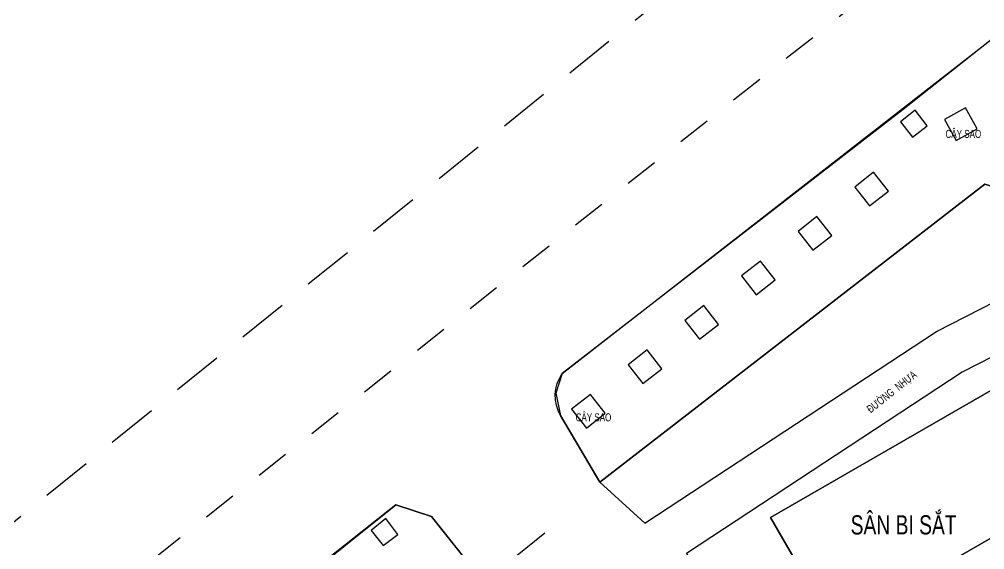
# Model space of a CAD drawing. Header units: millimetres. Extents: x 100 to 288, y -65 to 177.
# Drawn here: x 132.469 to 135.342, y 165.963 to 167.542 of the extents above; entities that cross this region are included whole.
import ezdxf

# ---------------------------------------------------------------- set-up
doc = ezdxf.new("R2010")
doc.units = ezdxf.units.MM
doc.header["$LTSCALE"] = 0.3
doc.header["$MEASUREMENT"] = 0
doc.linetypes.add('DASHDOTX2', pattern=[2, 1, -0.5, 0, -0.5])
doc.linetypes.add('HIDDEN', pattern=[0.375, 0.25, -0.125])
doc.layers.add('HATCH1', color=8, linetype='CONTINUOUS')
doc.layers.add('KT', color=8, linetype='CONTINUOUS')
doc.styles.add('DIM', font='VAVON.TTF')
doc.linetypes.add('FENCELINE2', pattern='A,0.25,-0.1,[132,ltypeshp.shx,S=0.1,R=0,X=-0.1,Y=0],-0.1,1', length=1.45)

msp = doc.modelspace()

# ---------------------------------------------------------------- linework, layer by layer
at = {"layer": 'HATCH1', "linetype": 'HIDDEN', "ltscale": 2}
msp.add_lwpolyline([(128.53571, 166.14788), (129.16091, 164.80108), (129.3289, 164.55717), (129.62919, 164.35832), (129.97938, 164.28545), (130.31025, 164.33889), (131.77366, 165.49718), (135.33603, 168.37482), (135.50551, 168.57236), (135.69733, 168.84515), (137.23335, 171.06462), (137.36542, 171.25258), (137.46111, 171.45876), (137.54817, 171.75714), (137.57883, 172.0689), (137.54127, 172.38695), (137.18791, 173.69988)], dxfattribs=at)
msp.add_lwpolyline([(128.53571, 166.14788), (129.16091, 164.80108), (129.3289, 164.55717), (129.62919, 164.35832), (129.97938, 164.28545), (130.31025, 164.33889), (131.77366, 165.49718), (135.33603, 168.37482), (135.50551, 168.57236), (135.69733, 168.84515), (137.23335, 171.06462), (137.36542, 171.25258), (137.46111, 171.45876), (137.54817, 171.75714), (137.57883, 172.0689), (137.54127, 172.38695), (137.18791, 173.69988)], dxfattribs=at)
at = {"layer": 'HATCH1', "ltscale": 5}
msp.add_lwpolyline([(135.40498, 167.51516), (135.86658, 167.28166), (136.36399, 166.70772), (139.88367, 160.62485), (139.80664, 160.38171), (139.79392, 159.99571), (139.64786, 160.57388), (136.02869, 166.83732), (135.3426, 167.05104), (134.19745, 166.16381), (134.08023, 166.36248, -0.2952529), (134.08536, 166.48717), (135.40498, 167.51516), (135.86658, 167.28166)], format="xyb", close=True, dxfattribs=at)
at = {"layer": 'HATCH1'}
for points in [[(135.40498, 167.51516), (135.09943, 167.273), (134.08536, 166.48717), (134.06648, 166.42853), (134.08023, 166.36248), (134.19745, 166.16381), (134.33043, 166.04155), (135.19907, 166.61241), (135.41832, 166.72477)], [(135.45946, 166.58533), (135.27559, 166.4911), (134.45466, 165.95162), (136.07276, 163.20696)], [(134.89503, 165.72902), (135.55736, 166.11068), (135.36716, 166.44075), (134.70483, 166.05909), (134.89503, 165.72902)], [(133.85104, 165.8671), (133.69655, 166.06171), (133.5901, 166.09666), (131.99517, 164.83352), (131.23288, 164.21105), (130.40888, 163.54672), (130.40888, 163.54672), (130.25735, 163.32815), (130.15903, 163.07064), (130.11062, 162.5238), (130.17665, 162.24215), (130.29063, 162.02676), (131.55561, 159.8475), (132.35173, 158.49833), (132.45091, 158.40296), (132.60548, 158.39972), (132.94511, 158.58683)]]:
    msp.add_lwpolyline(points, dxfattribs=at)
at = {"layer": 'HATCH1', "ltscale": 5}
for points in [[(135.40498, 167.51516), (135.09943, 167.273), (134.08536, 166.48717), (134.06648, 166.42853), (134.08023, 166.36248), (134.19745, 166.16381), (134.33043, 166.04155), (135.19907, 166.61241), (135.41832, 166.72477)], [(135.45946, 166.58533), (135.27559, 166.4911), (134.45466, 165.95162), (136.07276, 163.20696)], [(133.85104, 165.8671), (133.69655, 166.06171), (133.5901, 166.09666), (131.99517, 164.83352), (131.23288, 164.21105), (130.40888, 163.54672), (130.40888, 163.54672), (130.25735, 163.32815), (130.15903, 163.07064), (130.11062, 162.5238), (130.17665, 162.24215), (130.29063, 162.02676), (131.55561, 159.8475), (132.35173, 158.49833), (132.45091, 158.40296), (132.60548, 158.39972), (132.94511, 158.58683)]]:
    msp.add_lwpolyline(points, dxfattribs=at)
at = {"layer": 'HATCH1'}
for points in [[(135.1272, 167.19126), (135.17137, 167.22465), (135.13564, 167.27176), (135.09198, 167.23629)], [(135.25778, 167.18117), (135.32001, 167.21622), (135.28496, 167.27846), (135.22272, 167.2434)], [(134.99966, 166.98647), (135.05585, 167.03057), (135.01175, 167.08676), (134.95556, 167.04266)], [(134.8311, 166.85417), (134.88729, 166.89827), (134.84318, 166.95446), (134.787, 166.91036)], [(134.66253, 166.72187), (134.71872, 166.76597), (134.67462, 166.82216), (134.61843, 166.77806)], [(134.49396, 166.58957), (134.55015, 166.63367), (134.50605, 166.68986), (134.44986, 166.64575)], [(134.32539, 166.45726), (134.38158, 166.50136), (134.33748, 166.55755), (134.28129, 166.51345)], [(134.15683, 166.32496), (134.21301, 166.36906), (134.16891, 166.42525), (134.11272, 166.38115)], [(133.55206, 165.97494), (133.59624, 166.00833), (133.56051, 166.05544), (133.51684, 166.01997)]]:
    msp.add_lwpolyline(points, close=True, dxfattribs=at)
at = {"layer": 'HATCH1', "linetype": 'FENCELINE2', "ltscale": 2}
for points in [[(134.19745, 166.16381), (135.3426, 167.05104), (136.02869, 166.83732), (139.64786, 160.57388)], [(133.91509, 165.91795), (134.03342, 166.01305)]]:
    msp.add_lwpolyline(points, dxfattribs=at)
at = {"layer": 'HATCH1', "ltscale": 5}
msp.add_lwpolyline([(134.70483, 166.05909), (135.36716, 166.44075), (135.55736, 166.11068), (134.89503, 165.72902)], close=True, dxfattribs=at)
msp.add_lwpolyline([(134.81151, 154.27869), (132.7996, 157.72442, -0.4125842), (132.85832, 157.95051), (133.18539, 158.17341), (132.94511, 158.58683), (132.60548, 158.39972, -0.4672487), (132.35173, 158.49833), (131.80448, 159.42575), (130.29063, 162.02676, -0.3119335), (130.40888, 163.54672), (133.5901, 166.09666), (133.69655, 166.06171), (133.81841, 165.90821), (133.85104, 165.8671), (130.68649, 163.35966), (130.55512, 162.65805), (130.75283, 162.33242), (131.17242, 161.5737), (131.67246, 160.76315), (132.94511, 158.58683), (133.18539, 158.17341), (133.35796, 157.92728), (134.76267, 155.49507)], format="xyb", dxfattribs=at)
at = {"layer": 'KT', "linetype": 'DASHDOTX2', "lineweight": -2, "ltscale": 0.0005, "flags": 128}
msp.add_lwpolyline([(146.55185, 165.89217), (141.44051, 173.55514), (138.50822, 172.00928, 0.1199755), (137.96703, 171.5302), (135.80479, 168.41503, -0.0751899), (135.23025, 167.8034), (129.23572, 163.06135), (136.47891, 150.65653), (143.62361, 154.82832), (140.16447, 160.79761), (147.18299, 164.71746), (147.07065, 164.95796), (146.58091, 165.84862), (146.55185, 165.89217)], format="xyb", dxfattribs=at)

# ---------------------------------------------------------------- texts
at = {"layer": 'HATCH1', "style": 'DIM', "width": 0.75}
for s, height, p in [('CAÂY SAO', 0.02381, (135.22568, 167.18891)), ('CAÂY SAO', 0.02381, (134.12499, 166.34505)), ('SAÂN BI SAÉT', 0.0571431, (134.9433, 166.00824))]:
    msp.add_text(s, height=height, dxfattribs=at).set_placement(p)
msp.add_text('ÑÖÔØNG  NHÖÏA', height=0.0238096, rotation=38.39203, dxfattribs=at).set_placement((135.00293, 166.36846))

doc.saveas('drawing.dxf')
